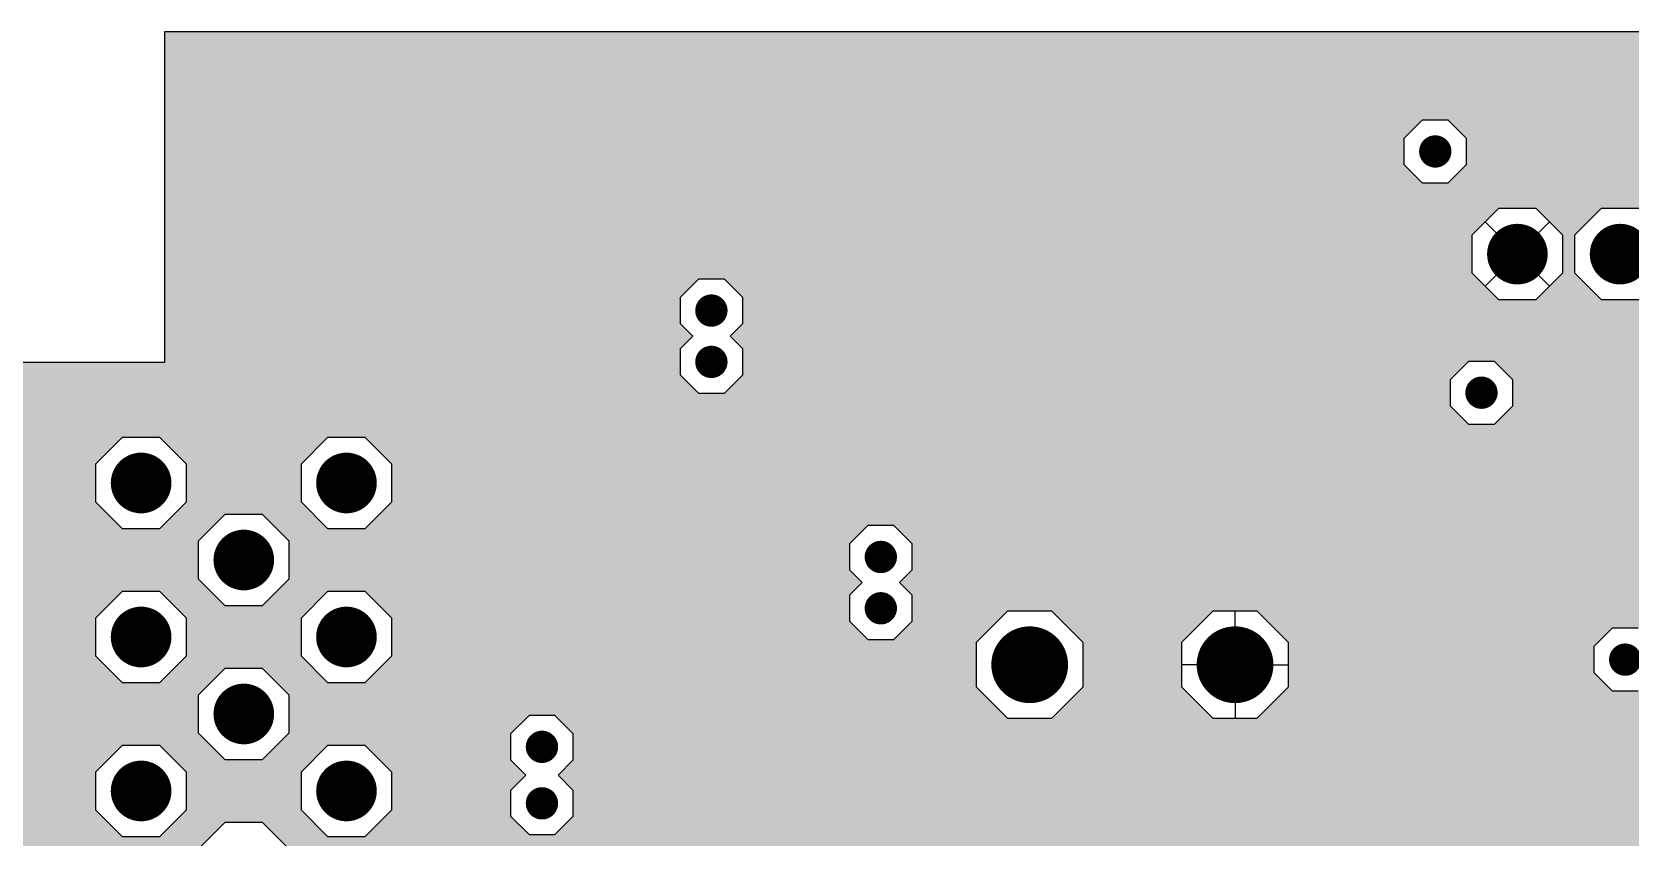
# Model space of a CAD drawing. Extents: x 295 to 953, y 10 to 290.
# Drawn here: x 514.6 to 579.9, y 210.8 to 243.7 of the extents above; entities that cross this region are included whole.
import ezdxf

# ---------------------------------------------------------------- set-up
doc = ezdxf.new("R2010")
doc.units = 0
doc.header["$LTSCALE"] = 5
doc.header["$MEASUREMENT"] = 0
doc.layers.get('0').update_dxf_attribs({"linetype": 'CONTINUOUS', "lineweight": 25})
doc.layers.add('L2-INT1_GBR', color=7, linetype='CONTINUOUS')

msp = doc.modelspace()

# ---------------------------------------------------------------- linework, layer by layer
for points, const_width in [([(571.575, 238.81, 1), (572.235, 238.81, 1)], 0.66), ([(574.639, 234.619, 1), (575.876, 234.619, 1)], 1.238), ([(578.83, 234.619, 1), (580.067, 234.619, 1)], 1.238), ([(542.028, 232.314, 1), (542.688, 232.314, 1)], 0.66), ([(542.028, 230.218, 1), (542.688, 230.218, 1)], 0.66), ([(573.461, 228.961, 1), (574.121, 228.961, 1)], 0.66), ([(518.463, 225.275, 1), (519.701, 225.275, 1)], 1.238), ([(526.845, 225.275, 1), (528.083, 225.275, 1)], 1.238), ([(522.654, 222.131, 1), (523.892, 222.131, 1)], 1.238), ([(548.944, 222.255, 1), (549.604, 222.255, 1)], 0.66), ([(548.944, 220.16, 1), (549.604, 220.16, 1)], 0.66), ([(518.463, 218.988, 1), (519.701, 218.988, 1)], 1.238), ([(526.845, 218.988, 1), (528.083, 218.988, 1)], 1.238), ([(554.567, 217.855, 1), (556.134, 217.855, 1)], 1.567), ([(562.949, 217.855, 1), (564.516, 217.855, 1)], 1.567), ([(579.328, 218.064, 1), (579.988, 218.064, 1)], 0.66), ([(522.654, 215.845, 1), (523.892, 215.845, 1)], 1.238), ([(535.113, 214.502, 1), (535.773, 214.502, 1)], 0.66), ([(518.463, 212.702, 1), (519.701, 212.702, 1)], 1.238), ([(526.845, 212.702, 1), (528.083, 212.702, 1)], 1.238), ([(535.113, 212.197, 1), (535.773, 212.197, 1)], 0.66)]:
    msp.add_lwpolyline(points, format="xyb", close=True, dxfattribs=dict(const_width=const_width))
at = {"layer": 'L2-INT1_GBR'}
for p, q in [((520.039, 243.689), (520.039, 230.192)), ((852.339, 243.689), (520.039, 243.689)), ((571.375, 240.088), (570.626, 239.339)), ((572.435, 240.088), (571.375, 240.088)), ((573.184, 239.339), (572.435, 240.088)), ((570.626, 239.339), (570.626, 238.28)), ((573.184, 238.28), (573.184, 239.339)), ((570.626, 238.28), (571.375, 237.531)), ((572.435, 237.531), (573.184, 238.28)), ((571.375, 237.531), (572.435, 237.531)), ((574.489, 236.475), (573.401, 235.388)), ((576.027, 236.475), (574.489, 236.475)), ((577.114, 235.388), (576.027, 236.475)), ((578.68, 236.475), (577.592, 235.388)), ((580.218, 236.475), (578.68, 236.475)), ((575.258, 234.619), (573.946, 235.932)), ((575.258, 234.619), (576.571, 235.932)), ((573.401, 235.388), (573.401, 233.85)), ((577.114, 233.85), (577.114, 235.388)), ((577.592, 235.388), (577.592, 233.85)), ((575.258, 234.619), (573.946, 233.307)), ((575.258, 234.619), (576.571, 233.307)), ((541.829, 233.592), (541.08, 232.843)), ((542.888, 233.592), (541.829, 233.592)), ((543.637, 232.843), (542.888, 233.592)), ((573.401, 233.85), (574.489, 232.762)), ((576.027, 232.762), (577.114, 233.85)), ((577.592, 233.85), (578.68, 232.762)), ((541.08, 232.843), (541.08, 231.784)), ((543.637, 231.784), (543.637, 232.843)), ((574.489, 232.762), (576.027, 232.762)), ((578.68, 232.762), (580.218, 232.762)), ((541.08, 231.784), (541.598, 231.266)), ((543.119, 231.266), (543.637, 231.784)), ((541.598, 231.266), (541.08, 230.748)), ((543.637, 230.748), (543.119, 231.266)), ((541.08, 230.748), (541.08, 229.688)), ((543.637, 229.688), (543.637, 230.748)), ((520.039, 230.192), (513.026, 230.192)), ((541.08, 229.688), (541.829, 228.939)), ((542.888, 228.939), (543.637, 229.688)), ((573.261, 230.24), (572.512, 229.49)), ((574.321, 230.24), (573.261, 230.24)), ((575.07, 229.49), (574.321, 230.24)), ((572.512, 229.49), (572.512, 228.431)), ((575.07, 228.431), (575.07, 229.49)), ((541.829, 228.939), (542.888, 228.939)), ((572.512, 228.431), (573.261, 227.682)), ((574.321, 227.682), (575.07, 228.431)), ((573.261, 227.682), (574.321, 227.682)), ((518.313, 227.131), (517.226, 226.044)), ((519.851, 227.131), (518.313, 227.131)), ((520.938, 226.044), (519.851, 227.131)), ((526.695, 227.131), (525.608, 226.044)), ((528.233, 227.131), (526.695, 227.131)), ((529.32, 226.044), (528.233, 227.131)), ((517.226, 226.044), (517.226, 224.506)), ((520.938, 224.506), (520.938, 226.044)), ((525.608, 226.044), (525.608, 224.506)), ((529.32, 224.506), (529.32, 226.044)), ((517.226, 224.506), (518.313, 223.418)), ((519.851, 223.418), (520.938, 224.506)), ((525.608, 224.506), (526.695, 223.418)), ((528.233, 223.418), (529.32, 224.506)), ((522.504, 223.988), (521.417, 222.9)), ((524.042, 223.988), (522.504, 223.988)), ((525.129, 222.9), (524.042, 223.988)), ((518.313, 223.418), (519.851, 223.418)), ((526.695, 223.418), (528.233, 223.418)), ((548.744, 223.534), (547.995, 222.785)), ((549.803, 223.534), (548.744, 223.534)), ((550.552, 222.785), (549.803, 223.534)), ((521.417, 222.9), (521.417, 221.363)), ((525.129, 221.363), (525.129, 222.9)), ((547.995, 222.785), (547.995, 221.726)), ((550.552, 221.726), (550.552, 222.785)), ((521.417, 221.363), (522.504, 220.275)), ((524.042, 220.275), (525.129, 221.363)), ((547.995, 221.726), (548.513, 221.208)), ((548.513, 221.208), (547.995, 220.689)), ((550.034, 221.208), (550.552, 221.726)), ((550.552, 220.689), (550.034, 221.208)), ((518.313, 220.844), (517.226, 219.757)), ((519.851, 220.844), (518.313, 220.844)), ((520.938, 219.757), (519.851, 220.844)), ((526.695, 220.844), (525.608, 219.757)), ((528.233, 220.844), (526.695, 220.844)), ((529.32, 219.757), (528.233, 220.844)), ((547.995, 220.689), (547.995, 219.63)), ((550.552, 219.63), (550.552, 220.689)), ((522.504, 220.275), (524.042, 220.275)), ((554.445, 220.041), (553.164, 218.761)), ((556.256, 220.041), (554.445, 220.041)), ((557.537, 218.761), (556.256, 220.041)), ((562.827, 220.041), (561.546, 218.761)), ((564.638, 220.041), (562.827, 220.041)), ((563.732, 217.855), (563.732, 220.041)), ((565.919, 218.761), (564.638, 220.041)), ((517.226, 219.757), (517.226, 218.219)), ((520.938, 218.219), (520.938, 219.757)), ((525.608, 219.757), (525.608, 218.219)), ((529.32, 218.219), (529.32, 219.757)), ((547.995, 219.63), (548.744, 218.881)), ((549.803, 218.881), (550.552, 219.63)), ((579.129, 219.343), (578.38, 218.594)), ((580.188, 219.343), (579.129, 219.343)), ((548.744, 218.881), (549.803, 218.881)), ((553.164, 218.761), (553.164, 216.949)), ((557.537, 216.949), (557.537, 218.761)), ((561.546, 218.761), (561.546, 216.949)), ((565.919, 216.949), (565.919, 218.761)), ((578.38, 218.594), (578.38, 217.535)), ((517.226, 218.219), (518.313, 217.132)), ((519.851, 217.132), (520.938, 218.219)), ((525.608, 218.219), (526.695, 217.132)), ((528.233, 217.132), (529.32, 218.219)), ((522.504, 217.701), (521.417, 216.614)), ((524.042, 217.701), (522.504, 217.701)), ((525.129, 216.614), (524.042, 217.701)), ((563.732, 217.855), (561.546, 217.855)), ((563.732, 217.855), (563.732, 215.668)), ((563.732, 217.855), (565.919, 217.855)), ((578.38, 217.535), (579.129, 216.786)), ((518.313, 217.132), (519.851, 217.132)), ((521.417, 216.614), (521.417, 215.076)), ((525.129, 215.076), (525.129, 216.614)), ((526.695, 217.132), (528.233, 217.132)), ((553.164, 216.949), (554.445, 215.668)), ((556.256, 215.668), (557.537, 216.949)), ((561.546, 216.949), (562.827, 215.668)), ((564.638, 215.668), (565.919, 216.949)), ((579.129, 216.786), (580.188, 216.786)), ((534.914, 215.781), (534.164, 215.032)), ((535.973, 215.781), (534.914, 215.781)), ((536.722, 215.032), (535.973, 215.781)), ((554.445, 215.668), (556.256, 215.668)), ((562.827, 215.668), (564.638, 215.668)), ((521.417, 215.076), (522.504, 213.989)), ((524.042, 213.989), (525.129, 215.076)), ((534.164, 215.032), (534.164, 213.972)), ((536.722, 213.972), (536.722, 215.032)), ((518.313, 214.558), (517.226, 213.471)), ((519.851, 214.558), (518.313, 214.558)), ((520.938, 213.471), (519.851, 214.558)), ((522.504, 213.989), (524.042, 213.989)), ((526.695, 214.558), (525.608, 213.471)), ((528.233, 214.558), (526.695, 214.558)), ((529.32, 213.471), (528.233, 214.558)), ((534.164, 213.972), (534.787, 213.35)), ((536.1, 213.35), (536.722, 213.972)), ((517.226, 213.471), (517.226, 211.933)), ((520.938, 211.933), (520.938, 213.471)), ((525.608, 213.471), (525.608, 211.933)), ((529.32, 211.933), (529.32, 213.471)), ((534.787, 213.35), (534.164, 212.726)), ((536.722, 212.726), (536.1, 213.35)), ((534.164, 212.726), (534.164, 211.667)), ((536.722, 211.667), (536.722, 212.726)), ((517.226, 211.933), (518.313, 210.845)), ((519.851, 210.845), (520.938, 211.933)), ((522.504, 211.415), (521.417, 210.327)), ((524.042, 211.415), (522.504, 211.415)), ((525.129, 210.327), (524.042, 211.415)), ((525.608, 211.933), (526.695, 210.845)), ((528.233, 210.845), (529.32, 211.933)), ((534.164, 211.667), (534.914, 210.918)), ((535.973, 210.918), (536.722, 211.667)), ((518.313, 210.845), (519.851, 210.845)), ((526.695, 210.845), (528.233, 210.845)), ((534.914, 210.918), (535.973, 210.918))]:
    msp.add_line(p, q, dxfattribs=at)
for points in [[(520.039, 243.441), (520.039, 243.689), (852.586, 243.441), (852.339, 243.689)], [(520.039, 243.689), (520.039, 243.689), (524.042, 243.689), (520.039, 243.689)], [(520.039, 242.692), (520.039, 243.441), (598.661, 242.692), (599.41, 243.441)], [(520.039, 243.441), (520.039, 243.441), (599.41, 243.441), (600.47, 243.441)], [(520.039, 241.633), (520.039, 242.692), (598.661, 241.633), (598.661, 242.692)], [(520.039, 240.884), (520.039, 241.633), (599.41, 240.884), (598.661, 241.633)], [(520.039, 240.795), (520.039, 240.884), (629.84, 240.795), (629.905, 240.884)], [(520.039, 240.884), (520.039, 240.884), (599.645, 240.884), (599.41, 240.884)], [(520.039, 240.141), (520.039, 240.795), (629.84, 240.141), (629.84, 240.795)], [(520.039, 240.108), (520.039, 240.141), (598.552, 240.108), (598.585, 240.141)], [(520.039, 240.141), (520.039, 240.141), (598.585, 240.141), (599.645, 240.141)], [(520.039, 240.088), (520.039, 240.108), (587.841, 240.088), (587.86, 240.108)], [(520.039, 240.108), (520.039, 240.108), (587.86, 240.108), (588.92, 240.108)], [(520.039, 239.339), (520.039, 240.088), (570.626, 239.339), (571.375, 240.088)], [(520.039, 240.088), (520.039, 240.088), (571.375, 240.088), (572.435, 240.088)], [(573.164, 239.359), (572.435, 240.088), (587.111, 239.359), (587.841, 240.088)], [(520.039, 238.28), (520.039, 239.339), (570.626, 238.28), (570.626, 239.339)], [(573.184, 239.339), (573.164, 239.359), (587.111, 239.339), (587.111, 239.359)], [(573.184, 238.3), (573.184, 239.339), (587.111, 238.3), (587.111, 239.339)], [(520.039, 237.531), (520.039, 238.28), (571.375, 237.531), (570.626, 238.28)], [(572.454, 237.551), (573.184, 238.28), (587.86, 237.551), (587.131, 238.28)], [(573.184, 238.28), (573.184, 238.3), (587.131, 238.28), (587.111, 238.3)], [(520.039, 237.034), (520.039, 237.531), (603.526, 237.034), (604.022, 237.531)], [(520.039, 237.531), (520.039, 237.531), (572.435, 237.531), (571.375, 237.531)], [(572.435, 237.531), (572.454, 237.551), (604.022, 237.531), (604.042, 237.551)], [(520.039, 236.475), (520.039, 237.034), (603.526, 236.475), (603.526, 237.034)], [(520.039, 235.388), (520.039, 236.475), (573.401, 235.388), (574.489, 236.475)], [(520.039, 236.475), (520.039, 236.475), (574.489, 236.475), (576.027, 236.475)], [(577.114, 235.388), (576.027, 236.475), (577.592, 235.388), (578.68, 236.475)], [(576.027, 236.475), (576.027, 236.475), (578.68, 236.475), (580.218, 236.475)], [(520.039, 233.85), (520.039, 235.388), (573.401, 233.85), (573.401, 235.388)], [(577.114, 233.85), (577.114, 235.388), (577.592, 233.85), (577.592, 235.388)], [(520.039, 233.592), (520.039, 233.85), (573.659, 233.592), (573.401, 233.85)], [(520.039, 232.843), (520.039, 233.592), (541.08, 232.843), (541.829, 233.592)], [(520.039, 233.592), (520.039, 233.592), (541.829, 233.592), (542.888, 233.592)], [(543.55, 232.931), (542.888, 233.592), (574.321, 232.931), (573.659, 233.592)], [(576.027, 232.762), (577.114, 233.85), (578.68, 232.762), (577.592, 233.85)], [(543.637, 232.843), (543.55, 232.931), (574.408, 232.843), (574.321, 232.931)], [(520.039, 231.784), (520.039, 232.843), (541.08, 231.784), (541.08, 232.843)], [(543.637, 232.762), (543.637, 232.843), (574.489, 232.762), (574.408, 232.843)], [(543.637, 231.784), (543.637, 232.762), (585.133, 231.784), (584.155, 232.762)], [(543.637, 232.762), (543.637, 232.762), (580.188, 232.762), (579.736, 232.762)], [(543.637, 232.762), (543.637, 232.762), (576.027, 232.762), (574.489, 232.762)], [(576.027, 232.762), (576.027, 232.762), (579.736, 232.762), (578.68, 232.762)], [(520.039, 231.266), (520.039, 231.784), (541.598, 231.266), (541.08, 231.784)], [(543.119, 231.266), (543.637, 231.784), (585.651, 231.266), (585.133, 231.784)], [(520.039, 230.748), (520.039, 231.266), (541.08, 230.748), (541.598, 231.266)], [(543.637, 230.748), (543.119, 231.266), (586.169, 230.748), (585.651, 231.266)], [(520.039, 230.192), (520.039, 230.748), (541.08, 230.192), (541.08, 230.748)], [(543.637, 230.24), (543.637, 230.748), (586.677, 230.24), (586.169, 230.748)], [(513.026, 229.688), (513.026, 230.192), (541.08, 229.688), (541.08, 230.192)], [(513.026, 230.192), (513.026, 230.192), (519.851, 230.192), (513.026, 230.192)], [(513.026, 228.939), (513.026, 229.688), (541.829, 228.939), (541.08, 229.688)], [(543.439, 229.49), (543.637, 229.688), (572.512, 229.49), (572.71, 229.688)], [(543.637, 229.688), (543.637, 230.24), (572.71, 229.688), (573.261, 230.24)], [(543.637, 230.24), (543.637, 230.24), (573.261, 230.24), (574.321, 230.24)], [(575.07, 229.49), (574.321, 230.24), (587.426, 229.49), (586.677, 230.24)], [(542.888, 228.939), (543.439, 229.49), (572.512, 228.939), (572.512, 229.49)], [(575.07, 228.431), (575.07, 229.49), (588.486, 228.431), (587.426, 229.49)], [(513.026, 228.431), (513.026, 228.939), (572.512, 228.431), (572.512, 228.939)], [(513.026, 227.682), (513.026, 228.431), (573.261, 227.682), (572.512, 228.431)], [(574.321, 227.682), (575.07, 228.431), (589.235, 227.682), (588.486, 228.431)], [(513.026, 227.131), (513.026, 227.682), (589.786, 227.131), (589.235, 227.682)], [(513.026, 226.044), (513.026, 227.131), (517.226, 226.044), (518.313, 227.131)], [(513.026, 227.131), (513.026, 227.131), (518.313, 227.131), (519.851, 227.131)], [(520.938, 226.044), (519.851, 227.131), (525.608, 226.044), (526.695, 227.131)], [(519.851, 227.131), (519.851, 227.131), (526.695, 227.131), (528.233, 227.131)], [(529.32, 226.044), (528.233, 227.131), (590.873, 226.044), (589.786, 227.131)], [(513.026, 224.506), (513.026, 226.044), (517.226, 224.506), (517.226, 226.044)], [(520.938, 224.506), (520.938, 226.044), (525.608, 224.506), (525.608, 226.044)], [(529.32, 225.719), (529.32, 226.044), (591.198, 225.719), (590.873, 226.044)], [(529.32, 224.506), (529.32, 225.719), (584.859, 224.506), (586.072, 225.719)], [(529.32, 225.719), (529.32, 225.719), (586.072, 225.719), (591.198, 225.719)], [(513.026, 223.418), (513.026, 224.506), (518.313, 223.418), (517.226, 224.506)], [(520.42, 223.988), (520.938, 224.506), (526.126, 223.988), (525.608, 224.506)], [(528.558, 223.744), (529.32, 224.506), (584.097, 223.744), (584.859, 224.506)], [(519.851, 223.418), (520.42, 223.988), (521.935, 223.418), (522.504, 223.988)], [(520.42, 223.988), (520.42, 223.988), (522.504, 223.988), (524.042, 223.988)], [(524.611, 223.418), (524.042, 223.988), (526.695, 223.418), (526.126, 223.988)], [(528.348, 223.534), (528.558, 223.744), (583.42, 223.534), (583.63, 223.744)], [(528.558, 223.744), (528.558, 223.744), (583.63, 223.744), (584.097, 223.744)], [(513.026, 222.9), (513.026, 223.418), (521.417, 222.9), (521.935, 223.418)], [(513.026, 223.418), (513.026, 223.418), (519.851, 223.418), (518.313, 223.418)], [(525.129, 222.9), (524.611, 223.418), (548.11, 222.9), (548.628, 223.418)], [(524.611, 223.418), (524.611, 223.418), (528.233, 223.418), (526.695, 223.418)], [(528.233, 223.418), (528.348, 223.534), (548.628, 223.418), (548.744, 223.534)], [(528.348, 223.534), (528.348, 223.534), (548.744, 223.534), (549.803, 223.534)], [(550.343, 222.994), (549.803, 223.534), (582.881, 222.994), (583.42, 223.534)], [(513.026, 221.363), (513.026, 222.9), (521.417, 221.363), (521.417, 222.9)], [(525.129, 222.785), (525.129, 222.9), (547.995, 222.785), (548.11, 222.9)], [(525.129, 221.726), (525.129, 222.785), (547.995, 221.726), (547.995, 222.785)], [(550.552, 222.785), (550.343, 222.994), (582.881, 222.785), (582.881, 222.994)], [(550.552, 221.935), (550.552, 222.785), (582.881, 221.935), (582.881, 222.785)], [(550.552, 221.726), (550.552, 221.935), (583.09, 221.726), (582.881, 221.935)], [(513.026, 220.844), (513.026, 221.363), (521.935, 220.844), (521.417, 221.363)], [(524.611, 220.844), (524.974, 221.207), (548.15, 220.844), (548.513, 221.207)], [(524.974, 221.207), (525.129, 221.363), (548.513, 221.207), (548.358, 221.363)], [(525.129, 221.363), (525.129, 221.726), (548.358, 221.363), (547.995, 221.726)], [(550.034, 221.208), (550.552, 221.726), (583.608, 221.208), (583.09, 221.726)], [(550.056, 221.186), (550.034, 221.208), (583.63, 221.186), (583.608, 221.208)], [(550.552, 220.689), (550.056, 221.186), (601.478, 220.689), (601.975, 221.186)], [(513.026, 220.844), (513.026, 220.844), (518.313, 220.844), (519.851, 220.844)], [(513.026, 219.757), (513.026, 220.844), (517.226, 219.757), (518.313, 220.844)], [(520.42, 220.275), (519.851, 220.844), (522.504, 220.275), (521.935, 220.844)], [(524.042, 220.275), (524.611, 220.844), (526.126, 220.275), (526.695, 220.844)], [(524.611, 220.844), (524.611, 220.844), (526.695, 220.844), (528.233, 220.844)], [(528.388, 220.689), (528.233, 220.844), (547.995, 220.689), (548.15, 220.844)], [(529.32, 219.757), (528.388, 220.689), (547.995, 219.757), (547.995, 220.689)], [(550.552, 220.041), (550.552, 220.689), (600.829, 220.041), (601.478, 220.689)], [(520.938, 219.757), (520.42, 220.275), (525.608, 219.757), (526.126, 220.275)], [(520.42, 220.275), (520.42, 220.275), (524.042, 220.275), (522.504, 220.275)], [(550.552, 219.63), (550.552, 220.041), (554.034, 219.63), (554.445, 220.041)], [(550.552, 220.041), (550.552, 220.041), (554.445, 220.041), (556.256, 220.041)], [(557.537, 218.761), (556.256, 220.041), (561.546, 218.761), (562.827, 220.041)], [(556.256, 220.041), (556.256, 220.041), (562.827, 220.041), (564.638, 220.041)], [(565.336, 219.343), (564.638, 220.041), (600.131, 219.343), (600.829, 220.041)], [(513.026, 218.219), (513.026, 219.757), (517.226, 218.219), (517.226, 219.757)], [(520.938, 218.219), (520.938, 219.757), (525.608, 218.219), (525.608, 219.757)], [(529.32, 219.63), (529.32, 219.757), (547.995, 219.63), (547.995, 219.757)], [(529.32, 218.881), (529.32, 219.63), (548.744, 218.881), (547.995, 219.63)], [(549.803, 218.881), (550.552, 219.63), (553.285, 218.881), (554.034, 219.63)], [(565.919, 218.761), (565.336, 219.343), (578.546, 218.761), (579.129, 219.343)], [(565.336, 219.343), (565.336, 219.343), (579.129, 219.343), (580.188, 219.343)], [(529.32, 218.761), (529.32, 218.881), (553.164, 218.761), (553.285, 218.881)], [(529.32, 218.219), (529.32, 218.761), (553.164, 218.219), (553.164, 218.761)], [(557.537, 216.949), (557.537, 218.761), (561.546, 216.949), (561.546, 218.761)], [(565.919, 218.594), (565.919, 218.761), (578.38, 218.594), (578.546, 218.761)], [(565.919, 217.535), (565.919, 218.594), (578.38, 217.535), (578.38, 218.594)], [(513.026, 217.132), (513.026, 218.219), (518.313, 217.132), (517.226, 218.219)], [(520.42, 217.701), (520.938, 218.219), (526.126, 217.701), (525.608, 218.219)], [(528.233, 217.132), (529.32, 218.219), (553.164, 217.132), (553.164, 218.219)], [(519.851, 217.132), (520.42, 217.701), (521.935, 217.132), (522.504, 217.701)], [(520.42, 217.701), (520.42, 217.701), (522.504, 217.701), (524.042, 217.701)], [(524.611, 217.132), (524.042, 217.701), (526.695, 217.132), (526.126, 217.701)], [(565.919, 216.949), (565.919, 217.535), (578.965, 216.949), (578.38, 217.535)], [(513.026, 216.614), (513.026, 217.132), (521.417, 216.614), (521.935, 217.132)], [(513.026, 217.132), (513.026, 217.132), (519.851, 217.132), (518.313, 217.132)], [(513.026, 215.076), (513.026, 216.614), (521.417, 215.076), (521.417, 216.614)], [(524.794, 216.949), (524.611, 217.132), (553.164, 216.949), (553.164, 217.132)], [(524.611, 217.132), (524.611, 217.132), (528.233, 217.132), (526.695, 217.132)], [(525.129, 216.614), (524.794, 216.949), (553.499, 216.614), (553.164, 216.949)], [(525.129, 215.781), (525.129, 216.614), (554.332, 215.781), (553.499, 216.614)], [(556.256, 215.668), (557.537, 216.949), (562.827, 215.668), (561.546, 216.949)], [(564.638, 215.668), (565.678, 216.708), (586.971, 215.668), (586.971, 216.708)], [(565.678, 216.708), (565.755, 216.786), (586.971, 216.708), (587.049, 216.786)], [(565.755, 216.786), (565.919, 216.949), (579.129, 216.786), (578.965, 216.949)], [(525.129, 215.076), (525.129, 215.781), (534.209, 215.076), (534.914, 215.781)], [(525.129, 215.781), (525.129, 215.781), (534.914, 215.781), (535.973, 215.781)], [(536.085, 215.668), (535.973, 215.781), (554.445, 215.668), (554.332, 215.781)], [(536.105, 215.649), (536.085, 215.668), (586.971, 215.649), (586.971, 215.668)], [(536.722, 215.032), (536.105, 215.649), (587.588, 215.032), (586.971, 215.649)], [(513.026, 214.558), (513.026, 215.076), (521.935, 214.558), (521.417, 215.076)], [(524.611, 214.558), (525.084, 215.032), (534.164, 214.558), (534.164, 215.032)], [(525.084, 215.032), (525.129, 215.076), (534.164, 215.032), (534.209, 215.076)], [(536.722, 214.9), (536.722, 215.032), (587.72, 214.9), (587.588, 215.032)], [(536.722, 214.721), (536.722, 214.9), (610.787, 214.721), (610.609, 214.9)], [(536.722, 214.533), (536.722, 214.721), (610.924, 214.533), (610.787, 214.721)], [(513.026, 213.471), (513.026, 214.558), (517.226, 213.471), (518.313, 214.558)], [(513.026, 214.558), (513.026, 214.558), (518.313, 214.558), (519.851, 214.558)], [(520.42, 213.989), (519.851, 214.558), (522.504, 213.989), (521.935, 214.558)], [(520.938, 213.471), (520.42, 213.989), (525.608, 213.471), (526.126, 213.989)], [(520.42, 213.989), (520.42, 213.989), (524.042, 213.989), (522.504, 213.989)], [(524.042, 213.989), (524.611, 214.558), (526.126, 213.989), (526.695, 214.558)], [(524.611, 214.558), (524.611, 214.558), (526.695, 214.558), (528.233, 214.558)], [(528.818, 213.972), (528.233, 214.558), (534.164, 213.972), (534.164, 214.558)], [(529.32, 213.471), (528.818, 213.972), (534.666, 213.471), (534.164, 213.972)], [(536.636, 213.886), (536.722, 213.972), (674.938, 213.886), (674.916, 213.972)], [(536.722, 214.342), (536.722, 214.533), (611.51, 214.342), (610.924, 214.533)], [(536.722, 213.972), (536.722, 214.342), (674.916, 213.972), (674.823, 214.342)], [(513.026, 211.933), (513.026, 213.471), (517.226, 211.933), (517.226, 213.471)], [(520.938, 211.933), (520.938, 213.471), (525.608, 211.933), (525.608, 213.471)], [(529.32, 213.35), (529.32, 213.471), (534.786, 213.35), (534.666, 213.471)], [(529.32, 212.726), (529.32, 213.35), (534.164, 212.726), (534.786, 213.35)], [(536.1, 213.35), (536.636, 213.886), (675.13, 213.35), (674.938, 213.886)], [(536.116, 213.334), (536.1, 213.35), (675.136, 213.334), (675.13, 213.35)], [(536.602, 212.847), (536.116, 213.334), (675.365, 212.847), (675.136, 213.334)], [(529.32, 211.933), (529.32, 212.726), (534.164, 211.933), (534.164, 212.726)], [(536.722, 212.726), (536.602, 212.847), (598.496, 212.726), (598.617, 212.847)], [(536.602, 212.847), (536.602, 212.847), (598.617, 212.847), (599.676, 212.847)], [(536.722, 212.098), (536.722, 212.726), (597.868, 212.098), (598.496, 212.726)], [(536.722, 211.667), (536.722, 212.098), (597.868, 211.667), (597.868, 212.098)], [(513.026, 210.845), (513.026, 211.933), (518.313, 210.845), (517.226, 211.933)], [(519.851, 210.845), (520.42, 211.415), (521.935, 210.845), (522.504, 211.415)], [(520.42, 211.415), (520.938, 211.933), (526.126, 211.415), (525.608, 211.933)], [(520.42, 211.415), (520.42, 211.415), (522.504, 211.415), (524.042, 211.415)], [(524.611, 210.845), (524.042, 211.415), (526.695, 210.845), (526.126, 211.415)], [(528.305, 210.918), (529.054, 211.667), (534.914, 210.918), (534.164, 211.667)], [(529.054, 211.667), (529.32, 211.933), (534.164, 211.667), (534.164, 211.933)], [(536.093, 211.039), (536.722, 211.667), (597.868, 211.039), (597.868, 211.667)], [(513.026, 210.327), (513.026, 210.845), (521.417, 210.327), (521.935, 210.845)], [(513.026, 210.845), (513.026, 210.845), (519.851, 210.845), (518.313, 210.845)], [(525.129, 210.327), (524.611, 210.845), (598.579, 210.327), (598.061, 210.845)], [(524.611, 210.845), (524.611, 210.845), (528.233, 210.845), (526.695, 210.845)], [(528.233, 210.845), (528.305, 210.918), (598.061, 210.845), (597.988, 210.918)], [(535.973, 210.918), (536.093, 211.039), (597.988, 210.918), (597.868, 211.039)]]:
    msp.add_solid(points, dxfattribs=at)

doc.saveas('drawing.dxf')
